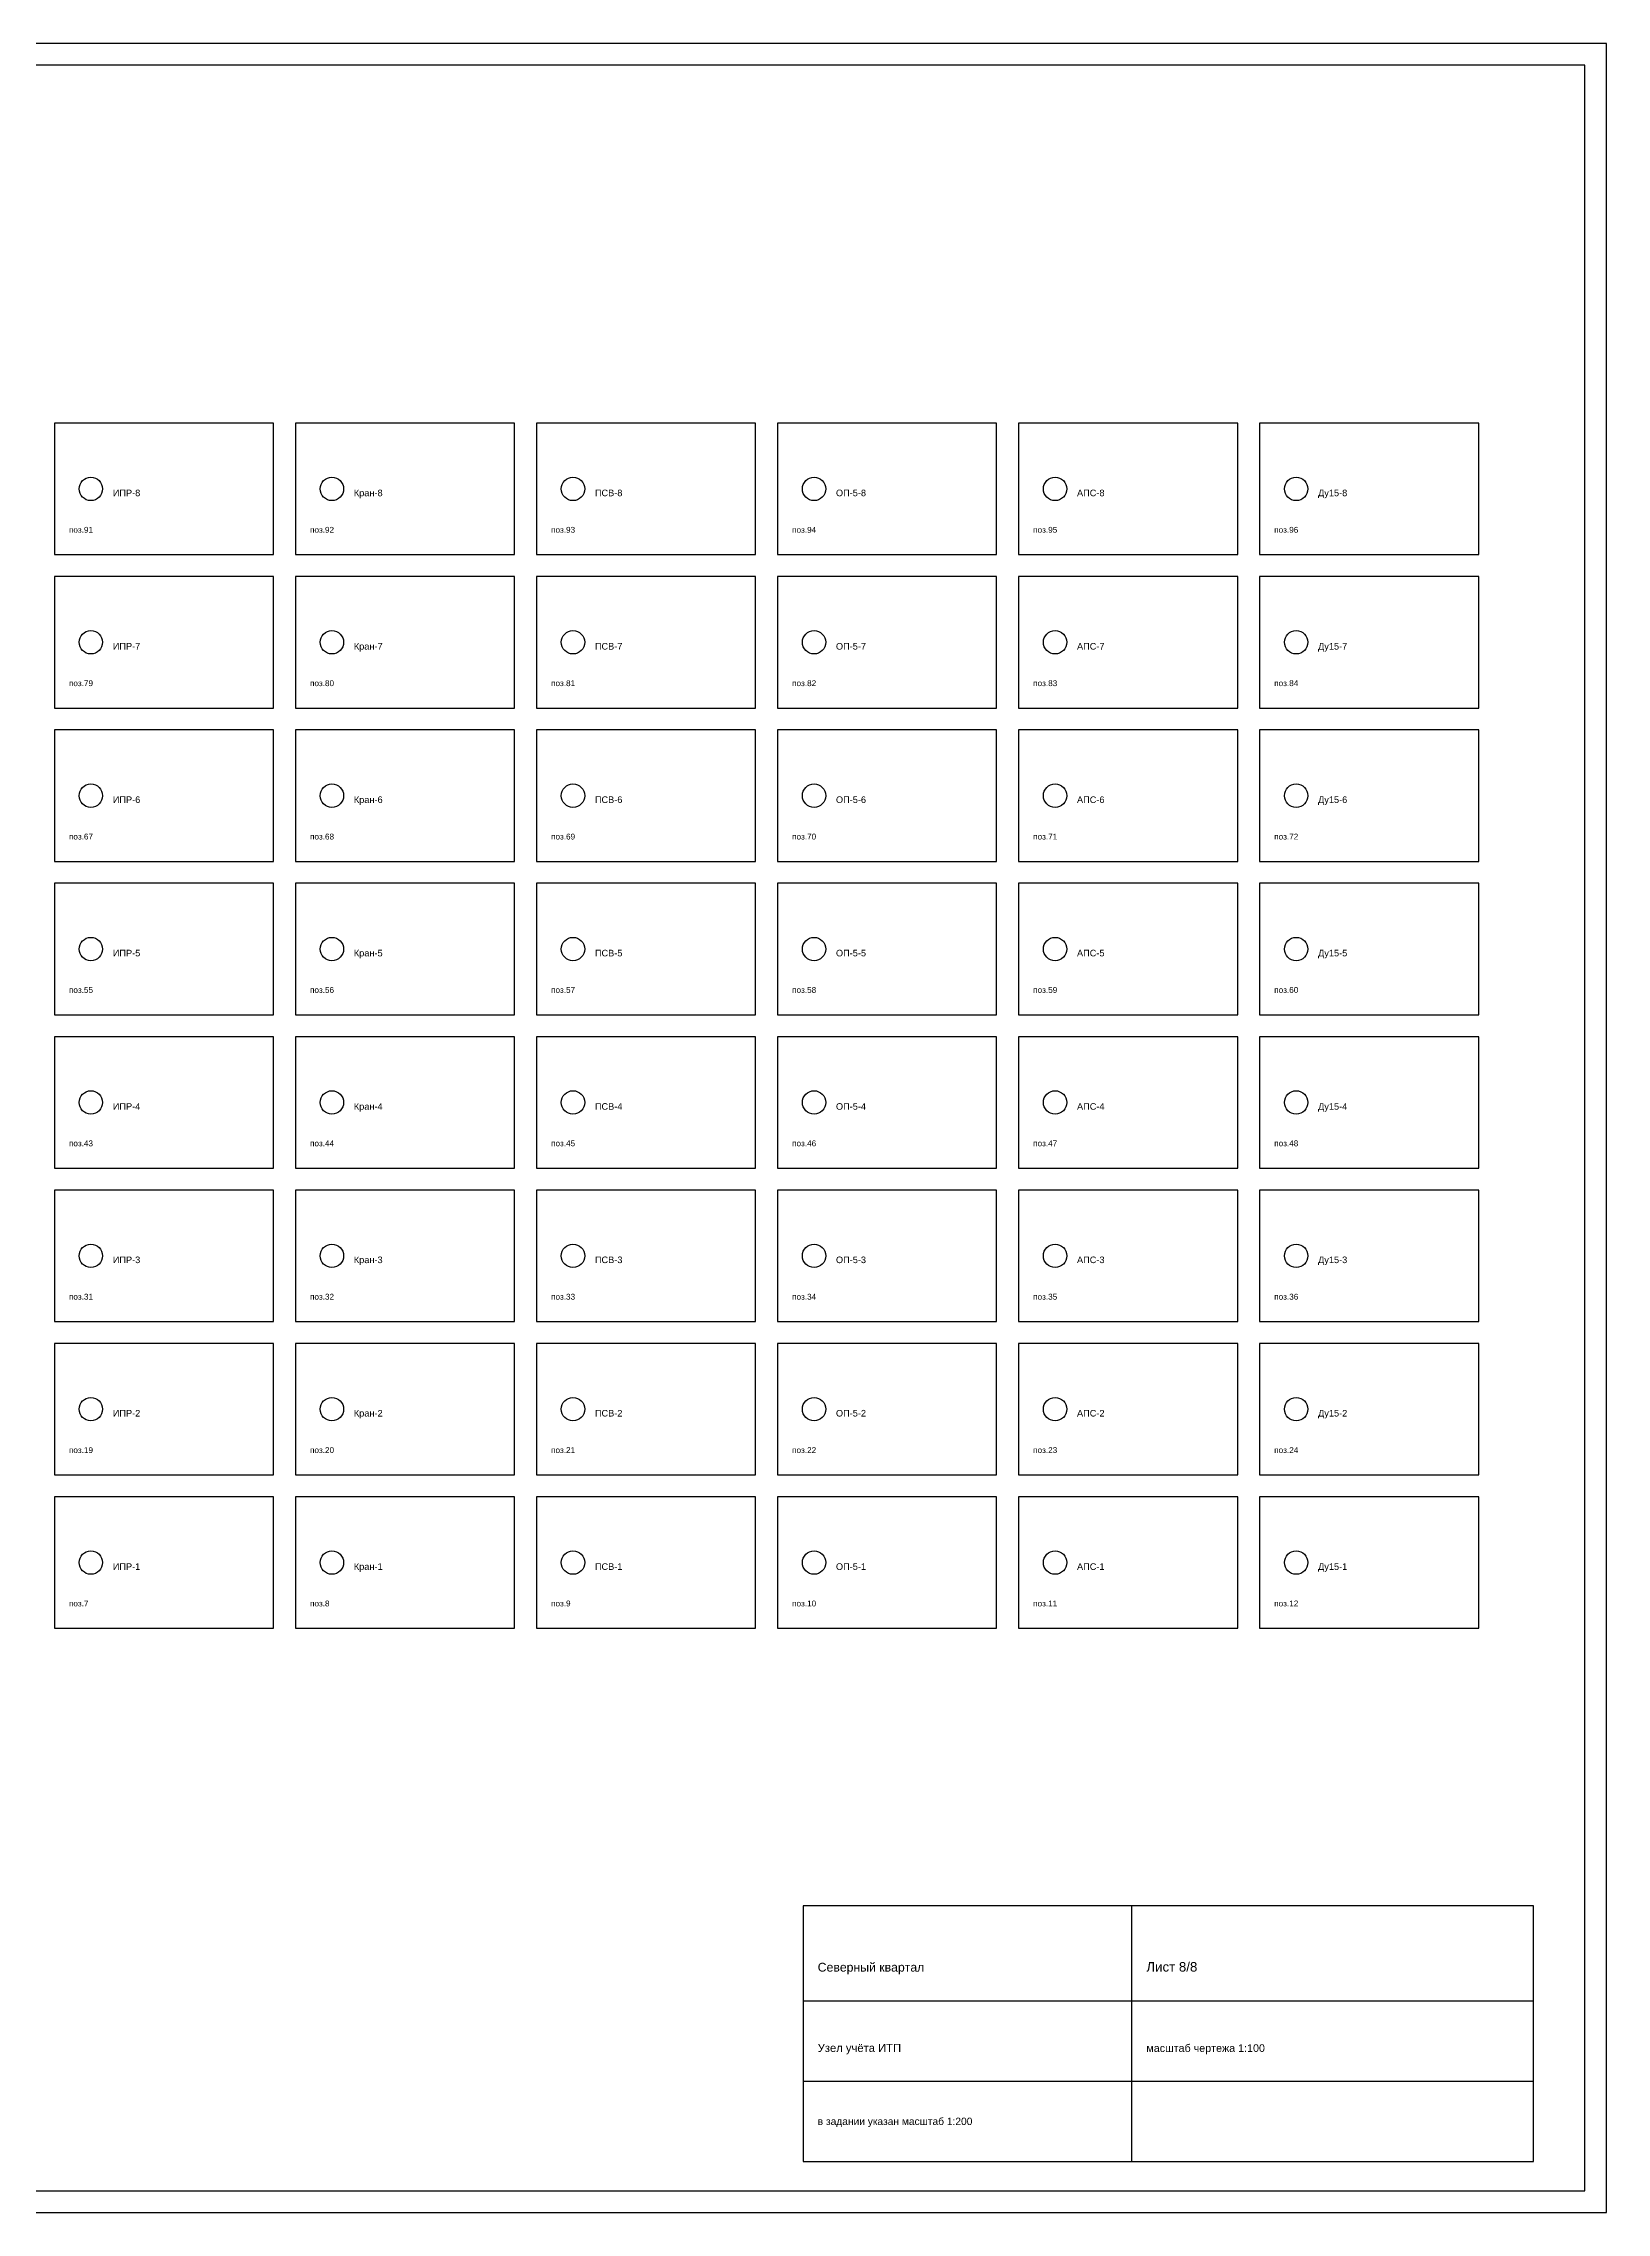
# Model space of a CAD drawing. Header units: millimetres. Extents: x 0 to 7008, y 0 to 594.
# Drawn here: x 6580 to 7008, y 0 to 594 of the extents above; entities that cross this region are included whole.
import ezdxf

# ---------------------------------------------------------------- set-up
doc = ezdxf.new("R2010")
doc.units = ezdxf.units.MM
doc.layers.add('GRAPH', color=7, linetype='Continuous')
doc.layers.add('TEXT', color=2, linetype='Continuous')
doc.styles.get("Standard").update_dxf_attribs({"font": 'arial.ttf'})

msp = doc.modelspace()

# ---------------------------------------------------------------- linework, layer by layer
at = {"layer": 'GRAPH'}
for p, q in [((7002, 588), (6173, 588)), ((7002, 6), (7002, 588)), ((6643, 490), (6583, 490)), ((6583, 490), (6583, 454)), ((6643, 454), (6643, 490)), ((6709, 490), (6649, 490)), ((6649, 490), (6649, 454)), ((6709, 454), (6709, 490)), ((6775, 490), (6715, 490)), ((6715, 490), (6715, 454)), ((6775, 454), (6775, 490)), ((6841, 490), (6781, 490)), ((6781, 490), (6781, 454)), ((6841, 454), (6841, 490)), ((6907, 490), (6847, 490)), ((6847, 490), (6847, 454)), ((6907, 454), (6907, 490)), ((6973, 490), (6913, 490)), ((6913, 490), (6913, 454)), ((6973, 454), (6973, 490)), ((6583, 454), (6643, 454)), ((6649, 454), (6709, 454)), ((6715, 454), (6775, 454)), ((6781, 454), (6841, 454)), ((6847, 454), (6907, 454)), ((6913, 454), (6973, 454)), ((6643, 448), (6583, 448)), ((6583, 448), (6583, 412)), ((6643, 412), (6643, 448)), ((6709, 448), (6649, 448)), ((6649, 448), (6649, 412)), ((6709, 412), (6709, 448)), ((6775, 448), (6715, 448)), ((6715, 448), (6715, 412)), ((6775, 412), (6775, 448)), ((6841, 448), (6781, 448)), ((6781, 448), (6781, 412)), ((6841, 412), (6841, 448)), ((6907, 448), (6847, 448)), ((6847, 448), (6847, 412)), ((6907, 412), (6907, 448)), ((6973, 448), (6913, 448)), ((6913, 448), (6913, 412)), ((6973, 412), (6973, 448)), ((6583, 412), (6643, 412)), ((6649, 412), (6709, 412)), ((6715, 412), (6775, 412)), ((6781, 412), (6841, 412)), ((6847, 412), (6907, 412)), ((6913, 412), (6973, 412)), ((6643, 406), (6583, 406)), ((6583, 406), (6583, 370)), ((6643, 370), (6643, 406)), ((6709, 406), (6649, 406)), ((6649, 406), (6649, 370)), ((6709, 370), (6709, 406)), ((6775, 406), (6715, 406)), ((6715, 406), (6715, 370)), ((6775, 370), (6775, 406)), ((6841, 406), (6781, 406)), ((6781, 406), (6781, 370)), ((6841, 370), (6841, 406)), ((6907, 406), (6847, 406)), ((6847, 406), (6847, 370)), ((6907, 370), (6907, 406)), ((6973, 406), (6913, 406)), ((6913, 406), (6913, 370)), ((6973, 370), (6973, 406)), ((6583, 370), (6643, 370)), ((6649, 370), (6709, 370)), ((6715, 370), (6775, 370)), ((6781, 370), (6841, 370)), ((6847, 370), (6907, 370)), ((6913, 370), (6973, 370)), ((6643, 364), (6583, 364)), ((6583, 364), (6583, 328)), ((6643, 328), (6643, 364)), ((6709, 364), (6649, 364)), ((6649, 364), (6649, 328)), ((6709, 328), (6709, 364)), ((6775, 364), (6715, 364)), ((6715, 364), (6715, 328)), ((6775, 328), (6775, 364)), ((6841, 364), (6781, 364)), ((6781, 364), (6781, 328)), ((6841, 328), (6841, 364)), ((6907, 364), (6847, 364)), ((6847, 364), (6847, 328)), ((6907, 328), (6907, 364)), ((6973, 364), (6913, 364)), ((6913, 364), (6913, 328)), ((6973, 328), (6973, 364)), ((6583, 328), (6643, 328)), ((6649, 328), (6709, 328)), ((6715, 328), (6775, 328)), ((6781, 328), (6841, 328)), ((6847, 328), (6907, 328)), ((6913, 328), (6973, 328)), ((6643, 322), (6583, 322)), ((6583, 322), (6583, 286)), ((6643, 286), (6643, 322)), ((6709, 322), (6649, 322)), ((6649, 322), (6649, 286)), ((6709, 286), (6709, 322)), ((6775, 322), (6715, 322)), ((6715, 322), (6715, 286)), ((6775, 286), (6775, 322)), ((6841, 322), (6781, 322)), ((6781, 322), (6781, 286)), ((6841, 286), (6841, 322)), ((6907, 322), (6847, 322)), ((6847, 322), (6847, 286)), ((6907, 286), (6907, 322)), ((6973, 322), (6913, 322)), ((6913, 322), (6913, 286)), ((6973, 286), (6973, 322)), ((6583, 286), (6643, 286)), ((6649, 286), (6709, 286)), ((6715, 286), (6775, 286)), ((6781, 286), (6841, 286)), ((6847, 286), (6907, 286)), ((6913, 286), (6973, 286)), ((6643, 280), (6583, 280)), ((6583, 280), (6583, 244)), ((6643, 244), (6643, 280)), ((6709, 280), (6649, 280)), ((6649, 280), (6649, 244)), ((6709, 244), (6709, 280)), ((6775, 280), (6715, 280)), ((6715, 280), (6715, 244)), ((6775, 244), (6775, 280)), ((6841, 280), (6781, 280)), ((6781, 280), (6781, 244)), ((6841, 244), (6841, 280)), ((6907, 280), (6847, 280)), ((6847, 280), (6847, 244)), ((6907, 244), (6907, 280)), ((6973, 280), (6913, 280)), ((6913, 280), (6913, 244)), ((6973, 244), (6973, 280)), ((6583, 244), (6643, 244)), ((6649, 244), (6709, 244)), ((6715, 244), (6775, 244)), ((6781, 244), (6841, 244)), ((6847, 244), (6907, 244)), ((6913, 244), (6973, 244)), ((6643, 238), (6583, 238)), ((6583, 238), (6583, 202)), ((6643, 202), (6643, 238)), ((6709, 238), (6649, 238)), ((6649, 238), (6649, 202)), ((6709, 202), (6709, 238)), ((6775, 238), (6715, 238)), ((6715, 238), (6715, 202)), ((6775, 202), (6775, 238)), ((6841, 238), (6781, 238)), ((6781, 238), (6781, 202)), ((6841, 202), (6841, 238)), ((6907, 238), (6847, 238)), ((6847, 238), (6847, 202)), ((6907, 202), (6907, 238)), ((6973, 238), (6913, 238)), ((6913, 238), (6913, 202)), ((6973, 202), (6973, 238)), ((6583, 202), (6643, 202)), ((6649, 202), (6709, 202)), ((6715, 202), (6775, 202)), ((6781, 202), (6841, 202)), ((6847, 202), (6907, 202)), ((6913, 202), (6973, 202)), ((6643, 196), (6583, 196)), ((6583, 196), (6583, 160)), ((6643, 160), (6643, 196)), ((6709, 196), (6649, 196)), ((6649, 196), (6649, 160)), ((6709, 160), (6709, 196)), ((6775, 196), (6715, 196)), ((6715, 196), (6715, 160)), ((6775, 160), (6775, 196)), ((6841, 196), (6781, 196)), ((6781, 196), (6781, 160)), ((6841, 160), (6841, 196)), ((6907, 196), (6847, 196)), ((6847, 196), (6847, 160)), ((6907, 160), (6907, 196)), ((6973, 196), (6913, 196)), ((6913, 196), (6913, 160)), ((6973, 160), (6973, 196)), ((6583, 160), (6643, 160)), ((6649, 160), (6709, 160)), ((6715, 160), (6775, 160)), ((6781, 160), (6841, 160)), ((6847, 160), (6907, 160)), ((6913, 160), (6973, 160)), ((6988, 84), (6788, 84)), ((6788, 84), (6788, 14)), ((6878, 14), (6878, 84)), ((6988, 14), (6988, 84)), ((6788, 58), (6988, 58)), ((6788, 36), (6988, 36)), ((6788, 14), (6988, 14)), ((6173, 6), (7002, 6))]:
    msp.add_line(p, q, dxfattribs=at)
msp.add_lwpolyline([(6167, 0), (7008, 0), (7008, 594), (6167, 594)], close=True, dxfattribs=at)
for centre in [(6593, 472), (6659, 472), (6725, 472), (6791, 472), (6857, 472), (6923, 472), (6593, 430), (6659, 430), (6725, 430), (6791, 430), (6857, 430), (6923, 430), (6593, 388), (6659, 388), (6725, 388), (6791, 388), (6857, 388), (6923, 388), (6593, 346), (6659, 346), (6725, 346), (6791, 346), (6857, 346), (6923, 346), (6593, 304), (6659, 304), (6725, 304), (6791, 304), (6857, 304), (6923, 304), (6593, 262), (6659, 262), (6725, 262), (6791, 262), (6857, 262), (6923, 262), (6593, 220), (6659, 220), (6725, 220), (6791, 220), (6857, 220), (6923, 220), (6593, 178), (6659, 178), (6725, 178), (6791, 178), (6857, 178), (6923, 178)]:
    msp.add_circle(centre, 3.2, dxfattribs=at)

# ---------------------------------------------------------------- texts
at = {"layer": 'TEXT'}
for s, height, p in [('ИПР-8', 1.8, (6599, 470)), ('Кран-8', 1.8, (6665, 470)), ('ПСВ-8', 1.8, (6731, 470)), ('ОП-5-8', 1.8, (6797, 470)), ('АПС-8', 1.8, (6863, 470)), ('Ду15-8', 1.8, (6929, 470)), ('поз.91', 1.6, (6587, 460)), ('поз.92', 1.6, (6653, 460)), ('поз.93', 1.6, (6719, 460)), ('поз.94', 1.6, (6785, 460)), ('поз.95', 1.6, (6851, 460)), ('поз.96', 1.6, (6917, 460)), ('ИПР-7', 1.8, (6599, 428)), ('Кран-7', 1.8, (6665, 428)), ('ПСВ-7', 1.8, (6731, 428)), ('ОП-5-7', 1.8, (6797, 428)), ('АПС-7', 1.8, (6863, 428)), ('Ду15-7', 1.8, (6929, 428)), ('поз.79', 1.6, (6587, 418)), ('поз.80', 1.6, (6653, 418)), ('поз.81', 1.6, (6719, 418)), ('поз.82', 1.6, (6785, 418)), ('поз.83', 1.6, (6851, 418)), ('поз.84', 1.6, (6917, 418)), ('ИПР-6', 1.8, (6599, 386)), ('Кран-6', 1.8, (6665, 386)), ('ПСВ-6', 1.8, (6731, 386)), ('ОП-5-6', 1.8, (6797, 386)), ('АПС-6', 1.8, (6863, 386)), ('Ду15-6', 1.8, (6929, 386)), ('поз.67', 1.6, (6587, 376)), ('поз.68', 1.6, (6653, 376)), ('поз.69', 1.6, (6719, 376)), ('поз.70', 1.6, (6785, 376)), ('поз.71', 1.6, (6851, 376)), ('поз.72', 1.6, (6917, 376)), ('ИПР-5', 1.8, (6599, 344)), ('Кран-5', 1.8, (6665, 344)), ('ПСВ-5', 1.8, (6731, 344)), ('ОП-5-5', 1.8, (6797, 344)), ('АПС-5', 1.8, (6863, 344)), ('Ду15-5', 1.8, (6929, 344)), ('поз.55', 1.6, (6587, 334)), ('поз.56', 1.6, (6653, 334)), ('поз.57', 1.6, (6719, 334)), ('поз.58', 1.6, (6785, 334)), ('поз.59', 1.6, (6851, 334)), ('поз.60', 1.6, (6917, 334)), ('ИПР-4', 1.8, (6599, 302)), ('Кран-4', 1.8, (6665, 302)), ('ПСВ-4', 1.8, (6731, 302)), ('ОП-5-4', 1.8, (6797, 302)), ('АПС-4', 1.8, (6863, 302)), ('Ду15-4', 1.8, (6929, 302)), ('поз.43', 1.6, (6587, 292)), ('поз.44', 1.6, (6653, 292)), ('поз.45', 1.6, (6719, 292)), ('поз.46', 1.6, (6785, 292)), ('поз.47', 1.6, (6851, 292)), ('поз.48', 1.6, (6917, 292)), ('ИПР-3', 1.8, (6599, 260)), ('Кран-3', 1.8, (6665, 260)), ('ПСВ-3', 1.8, (6731, 260)), ('ОП-5-3', 1.8, (6797, 260)), ('АПС-3', 1.8, (6863, 260)), ('Ду15-3', 1.8, (6929, 260)), ('поз.31', 1.6, (6587, 250)), ('поз.32', 1.6, (6653, 250)), ('поз.33', 1.6, (6719, 250)), ('поз.34', 1.6, (6785, 250)), ('поз.35', 1.6, (6851, 250)), ('поз.36', 1.6, (6917, 250)), ('ИПР-2', 1.8, (6599, 218)), ('Кран-2', 1.8, (6665, 218)), ('ПСВ-2', 1.8, (6731, 218)), ('ОП-5-2', 1.8, (6797, 218)), ('АПС-2', 1.8, (6863, 218)), ('Ду15-2', 1.8, (6929, 218)), ('поз.19', 1.6, (6587, 208)), ('поз.20', 1.6, (6653, 208)), ('поз.21', 1.6, (6719, 208)), ('поз.22', 1.6, (6785, 208)), ('поз.23', 1.6, (6851, 208)), ('поз.24', 1.6, (6917, 208)), ('ИПР-1', 1.8, (6599, 176)), ('Кран-1', 1.8, (6665, 176)), ('ПСВ-1', 1.8, (6731, 176)), ('ОП-5-1', 1.8, (6797, 176)), ('АПС-1', 1.8, (6863, 176)), ('Ду15-1', 1.8, (6929, 176)), ('поз.7', 1.6, (6587, 166)), ('поз.8', 1.6, (6653, 166)), ('поз.9', 1.6, (6719, 166)), ('поз.10', 1.6, (6785, 166)), ('поз.11', 1.6, (6851, 166)), ('поз.12', 1.6, (6917, 166)), ('Северный квартал', 2.4, (6792, 66)), ('Лист 8/8', 2.6, (6882, 66)), ('Узел учёта ИТП', 2.2, (6792, 44)), ('масштаб чертежа 1:100', 2.1, (6882, 44)), ('в задании указан масштаб 1:200', 2, (6792, 24))]:
    msp.add_text(s, height=height, dxfattribs=at).set_placement(p)

doc.saveas('drawing.dxf')
